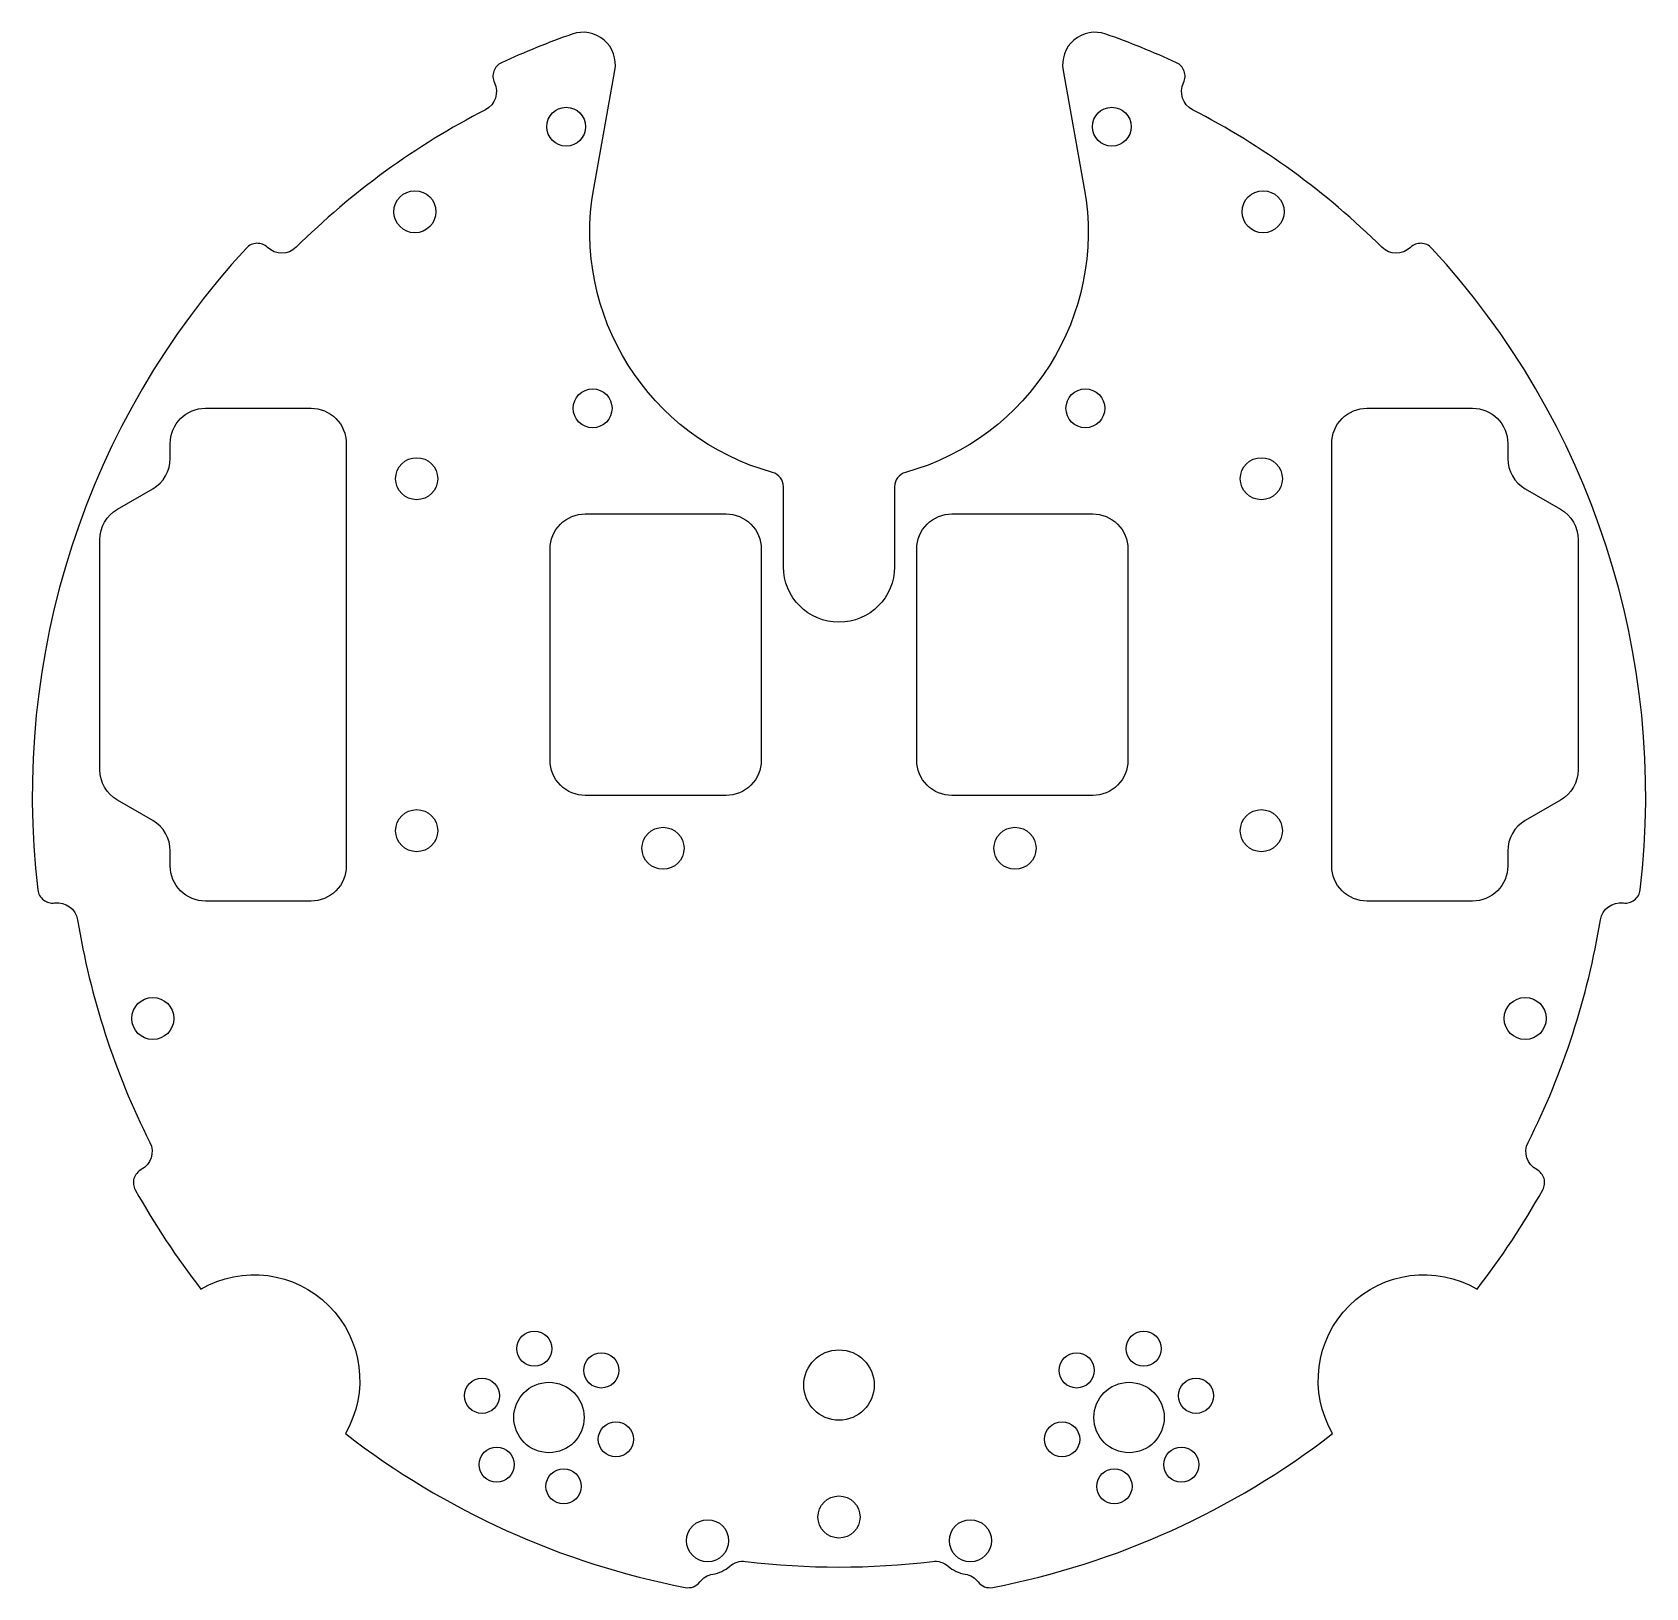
# Model space of a CAD drawing. Header units: inches. Extents: x -2.87 to 2.87, y -2.81 to 2.71.
import ezdxf

# ---------------------------------------------------------------- set-up
doc = ezdxf.new("R2010")
doc.units = ezdxf.units.IN
doc.header["$MEASUREMENT"] = 0

msp = doc.modelspace()

# ---------------------------------------------------------------- linework, layer by layer
for points in [[(1.7532, -2.2661, -0.770992), (2.2661, -1.7532, 0.036908), (2.4993, -1.401, 0.420738), (2.4781, -1.3288, -0.407719), (2.4474, -1.2323, 0.076302), (2.7043, -0.4416, -0.407719), (2.7858, -0.3816, 0.420738), (2.8454, -0.3356, 0.219193), (2.1047, 1.944, 0.420738), (2.0295, 1.9462, -0.407719), (1.9283, 1.9468, 0.076302), (1.2556, 2.4355, -0.407719), (1.2238, 2.5315, 0.420738), (1.1985, 2.6025, 0.023649), (0.9473, 2.704, 0.574243), (0.7959, 2.575), (0.871, 2.156, -0.38733), (0.236, 1.1472, 0.337188), (0.1973, 1.0964), (0.1973, 0.8125, -1), (-0.1973, 0.8125), (-0.1973, 1.0964, 0.337188), (-0.236, 1.1472, -0.38733), (-0.871, 2.156), (-0.7959, 2.575, 0.574243), (-0.9473, 2.704, 0.023649), (-1.1985, 2.6025, 0.420738), (-1.2238, 2.5315, -0.407719), (-1.2556, 2.4355, 0.076302), (-1.9283, 1.9468, -0.407719), (-2.0295, 1.9462, 0.420738), (-2.1047, 1.944, 0.219193), (-2.8454, -0.3356, 0.420738), (-2.7858, -0.3816, -0.407719), (-2.7043, -0.4416, 0.076302), (-2.4474, -1.2323, -0.407719), (-2.4781, -1.3288, 0.420738), (-2.4993, -1.401, 0.036908), (-2.2661, -1.7532, -0.770992), (-1.7532, -2.2661, 0.117208), (-0.5461, -2.8126, 0.284887), (-0.4942, -2.7929, -0.192897), (-0.448, -2.7654, 0.141005), (-0.3878, -2.7373, -0.212552), (-0.3315, -2.72, 0.060714), (0.3315, -2.72, -0.212552), (0.3878, -2.7373, 0.141005), (0.448, -2.7654, -0.192897), (0.4942, -2.7929, 0.284887), (0.5461, -2.8126, 0.117208)], [(-2.375, -0.1972, 0.267949), (-2.4375, -0.0889), (-2.5625, -0.0167, -0.267949), (-2.625, 0.0915), (-2.625, 0.9085, -0.267949), (-2.5625, 1.0167), (-2.4375, 1.0889, 0.267949), (-2.375, 1.1972), (-2.375, 1.25, -0.414214), (-2.25, 1.375), (-1.875, 1.375, -0.414214), (-1.75, 1.25), (-1.75, -0.25, -0.414214), (-1.875, -0.375), (-2.25, -0.375, -0.414214), (-2.375, -0.25)], [(2.4375, -0.0889, 0.267949), (2.375, -0.1972), (2.375, -0.25, -0.414214), (2.25, -0.375), (1.875, -0.375, -0.414214), (1.75, -0.25), (1.75, 1.25, -0.414214), (1.875, 1.375), (2.25, 1.375, -0.414214), (2.375, 1.25), (2.375, 1.1972, 0.267949), (2.4375, 1.0889), (2.5625, 1.0167, -0.267949), (2.625, 0.9085), (2.625, 0.0915, -0.267949), (2.5625, -0.0167)], [(-0.2761, 0.875), (-0.2761, 0.125, -0.414214), (-0.4011, 0), (-0.9011, 0, -0.414214), (-1.0261, 0.125), (-1.0261, 0.875, -0.414214), (-0.9011, 1), (-0.4011, 1, -0.414214)], [(1.0261, 0.875), (1.0261, 0.125, -0.414214), (0.9011, 0), (0.4011, 0, -0.414214), (0.2761, 0.125), (0.2761, 0.875, -0.414214), (0.4011, 1), (0.9011, 1, -0.414214)]]:
    msp.add_lwpolyline(points, format="xyb", close=True)
for centre, radius in [((-0.9688, 2.375), 0.069), ((0.9688, 2.375), 0.069), ((-1.5062, 2.0731), 0.0747), ((1.5062, 2.0731), 0.0747), ((-0.875, 1.375), 0.069), ((0.875, 1.375), 0.069), ((-1.5, 1.125), 0.0747), ((1.5, 1.125), 0.0747), ((-1.5, -0.125), 0.0747), ((1.5, -0.125), 0.0747), ((-0.625, -0.1875), 0.0747), ((0.625, -0.1875), 0.0747), ((-2.4371, -0.7919), 0.0747), ((2.4371, -0.7919), 0.0747), ((-1.0821, -1.9646), 0.0625), ((1.0821, -1.9646), 0.0625), ((-0.8443, -2.0418), 0.0625), ((0, -2.0937), 0.125), ((0.8443, -2.0418), 0.0625), ((-1.2679, -2.1319), 0.0625), ((-1.0301, -2.2091), 0.125), ((1.0301, -2.2091), 0.125), ((1.2679, -2.1319), 0.0625), ((-0.7924, -2.2864), 0.0625), ((0.7924, -2.2864), 0.0625), ((-1.2159, -2.3764), 0.0625), ((1.2159, -2.3764), 0.0625), ((-0.9782, -2.4537), 0.0625), ((0.9782, -2.4537), 0.0625), ((0, -2.5625), 0.0747), ((-0.4667, -2.6467), 0.0747), ((0.4667, -2.6467), 0.0747)]:
    msp.add_circle(centre, radius)

doc.saveas('drawing.dxf')
